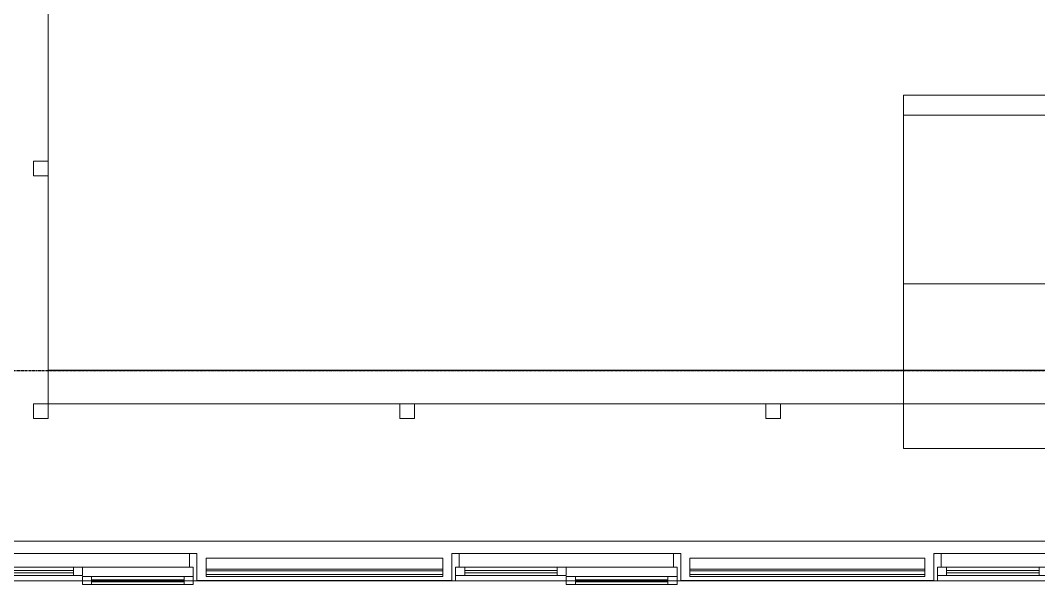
# Model space of a CAD drawing. Header units: millimetres. Extents: x -677815 to 476396, y -125373 to 39000.
# Drawn here: x 112815 to 118379, y -1170 to 1912 of the extents above; entities that cross this region are included whole.
import ezdxf

# ---------------------------------------------------------------- set-up
doc = ezdxf.new("R2010")
doc.units = ezdxf.units.MM
doc.linetypes.add('Xref building Toll$0$Grid Line', pattern=[22.225, 12.7, -3.175, 3.175, -3.175])
for name, color, linetype, lineweight in [('AM_BOR', 4, 'Continuous', 25), ('Xref building Toll$0$A-DOOR', 31, 'Continuous', 9), ('Xref building Toll$0$A-DOOR-HDLN', 31, 'Continuous', 9), ('Xref building Toll$0$A-FLOR', 192, 'Continuous', 25), ('Xref building Toll$0$A-GLAZ', 151, 'Continuous', 9), ('Xref building Toll$0$A-GLAZ-CURT', 52, 'Continuous', 9), ('Xref building Toll$0$A-GLAZ-CWMG', 51, 'Continuous', 9), ('Xref building Toll$0$I-FURN', 30, 'Continuous', 9)]:
    doc.layers.add(name, color=color, linetype=linetype, lineweight=lineweight)
doc.layers.add('Xref building Toll$0$S-GRID', color=8, linetype='Continuous')

# ---------------------------------------------------------------- blocks, each defined once
blk = doc.blocks.new('Xref building Toll$0$Toll Grids')
at = {"layer": 'Xref building Toll$0$S-GRID', "linetype": 'Xref building Toll$0$Grid Line'}
blk.add_line((-9195.8, 0), (280997.7, 0), dxfattribs=at)
blk = doc.blocks.new('Xref building Toll$0$DOOR_CWall_SGlass 01 - DOOR_CWall_SGlass 01-2201360-MASTER GROUND FLOOR')
at = {"layer": 'Xref building Toll$0$A-DOOR'}
blk.add_line((-460, 0), (-460, -920), dxfattribs=at)
blk.add_arc((-460, 0), 920, 270, 0, dxfattribs=at)
at = {"layer": 'Xref building Toll$0$A-DOOR-HDLN'}
for p, q in [((1120, 1250), (-600, 1250)), ((-460, 1235), (-460, 75)), ((460, 1235), (460, 75)), ((1120, 1235), (1120, 75)), ((-920, 550), (-920, 75)), ((-570, -1745), (-570, -75)), ((-460, -1745), (-460, -75)), ((460, -1745), (460, -75)), ((1360, -1745), (1360, -75)), ((-570, -1745), (1360, -1745))]:
    blk.add_line(p, q, dxfattribs=at)
blk = doc.blocks.new('Xref building Toll$0$IVS-CURTPAN-Double Glass - E10THK-I10THK-40mm-1893065-MASTER GROUND FLOOR')
at = {"layer": 'Xref building Toll$0$A-GLAZ-CURT'}
for p, q in [((646.5, -10), (-646.5, -10)), ((-646.5, -10), (-646.5, -20)), ((-646.5, -10), (-646.5, -10)), ((-646.5, -20), (646.5, -20)), ((-646.5, -20), (-646.5, -20)), ((646.5, -40), (-646.5, -40)), ((-646.5, -40), (-646.5, -50)), ((-646.5, -40), (-646.5, -40)), ((-646.5, -50), (646.5, -50)), ((-646.5, -50), (-646.5, -50)), ((646.5, -20), (646.5, -10)), ((646.5, -10), (646.5, -10)), ((646.5, -20), (646.5, -20)), ((646.5, -50), (646.5, -40)), ((646.5, -40), (646.5, -40)), ((646.5, -50), (646.5, -50))]:
    blk.add_line(p, q, dxfattribs=at)
blk = doc.blocks.new('Xref building Toll$0$IVS-CURTPAN-Double Glass - E10THK-I10THK-40mm-1893066-MASTER GROUND FLOOR')
at = {"layer": 'Xref building Toll$0$A-GLAZ-CURT'}
for p, q in [((641.5, -10), (-641.5, -10)), ((-641.5, -10), (-641.5, -20)), ((-641.5, -10), (-641.5, -10)), ((-641.5, -20), (641.5, -20)), ((-641.5, -20), (-641.5, -20)), ((641.5, -40), (-641.5, -40)), ((-641.5, -40), (-641.5, -50)), ((-641.5, -40), (-641.5, -40)), ((-641.5, -50), (641.5, -50)), ((-641.5, -50), (-641.5, -50)), ((641.5, -20), (641.5, -10)), ((641.5, -10), (641.5, -10)), ((641.5, -20), (641.5, -20)), ((641.5, -50), (641.5, -40)), ((641.5, -40), (641.5, -40)), ((641.5, -50), (641.5, -50))]:
    blk.add_line(p, q, dxfattribs=at)
blk = doc.blocks.new('Xref building Toll$0$Sliding_Window_9296 - 1250 x 1201-998177-MASTER GROUND FLOOR')
at = {"layer": 'Xref building Toll$0$A-GLAZ'}
for p, q in [((-625, 75), (-625, -75)), ((-605, 75), (-625, 75)), ((-625, 75), (-625, 75)), ((-625, 75), (-625, -75)), ((-625, 75), (625, 75)), ((-555, 95), (-605, 95)), ((-605, 95), (-605, 50)), ((-605, 95), (-605, 50)), ((0, 95), (-605, 95)), ((-605, 95), (-605, 95)), ((-605, 0), (-605, 75)), ((-605, 75), (-605, 75)), ((605, 75), (-605, 75)), ((-605, 0), (-605, 75)), ((-555, 50), (-555, 95)), ((-555, 95), (-555, 50)), ((-555, 95), (-555, 95)), ((-555, 95), (-50, 95)), ((-50, 80), (-555, 80)), ((-555, 80), (-555, 68)), ((-50, 80), (-555, 80)), ((-555, 80), (-555, 80)), ((-555, 68), (-555, 80)), ((-555, 68), (-50, 68)), ((-555, 68), (-555, 68)), ((-555, 68), (-50, 68)), ((0, 95), (-50, 95)), ((-50, 95), (-50, 50)), ((-50, 95), (-50, 50)), ((-50, 95), (-50, 95)), ((-50, 68), (-50, 80)), ((-50, 80), (-50, 80)), ((-50, 68), (-50, 80)), ((-50, 68), (-50, 68)), ((0, 50), (0, 95)), ((0, 50), (0, 95)), ((0, 95), (0, 95)), ((625, 75), (605, 75)), ((605, 75), (605, 0)), ((605, 75), (605, 75)), ((605, 0), (605, 75)), ((625, -75), (625, 75)), ((625, 75), (625, -75)), ((625, 75), (625, 75)), ((-605, 50), (-555, 50)), ((-605, 50), (-605, 50)), ((-605, 50), (0, 50)), ((-585, 0), (-605, 0)), ((-605, 0), (-605, 0)), ((-605, 0), (605, 0)), ((-585, -75), (-585, 0)), ((-585, -75), (-585, 0)), ((-585, 0), (-585, 0)), ((585, 0), (-585, 0)), ((-50, 50), (-555, 50)), ((-555, 50), (-555, 50)), ((-50, 50), (0, 50)), ((-50, 50), (-50, 50)), ((0, 50), (0, 50)), ((50, 45), (0, 45)), ((0, 45), (0, 0)), ((0, 45), (0, 0)), ((605, 45), (0, 45)), ((0, 45), (0, 45)), ((0, 0), (50, 0)), ((0, 0), (0, 0)), ((0, 0), (605, 0)), ((50, 0), (50, 45)), ((50, 45), (50, 0)), ((50, 45), (50, 45)), ((50, 45), (555, 45)), ((555, 30), (50, 30)), ((50, 30), (50, 18)), ((555, 30), (50, 30)), ((50, 30), (50, 30)), ((50, 18), (50, 30)), ((50, 18), (555, 18)), ((50, 18), (50, 18)), ((50, 18), (555, 18)), ((555, 0), (50, 0)), ((50, 0), (50, 0)), ((605, 45), (555, 45)), ((555, 45), (555, 0)), ((555, 45), (555, 0)), ((555, 45), (555, 45)), ((555, 18), (555, 30)), ((555, 30), (555, 30)), ((555, 18), (555, 30)), ((555, 18), (555, 18)), ((555, 0), (605, 0)), ((555, 0), (555, 0)), ((605, 0), (605, 45)), ((605, 0), (605, 45)), ((605, 45), (605, 45)), ((605, 0), (605, 0)), ((605, 0), (585, 0)), ((585, 0), (585, -75)), ((585, -75), (585, 0)), ((585, 0), (585, 0)), ((605, 0), (605, 0)), ((-625, -75), (-585, -75)), ((-625, -75), (-625, -75)), ((625, -75), (-625, -75)), ((-585, -75), (-585, -75)), ((-585, -75), (585, -75)), ((585, -75), (625, -75)), ((585, -75), (585, -75)), ((625, -75), (625, -75))]:
    blk.add_line(p, q, dxfattribs=at)
blk = doc.blocks.new('Xref building Toll$0$Rectangular Mullion - _SBA 50 x 100mm Office-1893061-MASTER GROUND FLOOR')
at = {"layer": 'Xref building Toll$0$A-GLAZ-CWMG'}
for p, q in [((121830, 138887.5), (121830, 138987.5)), ((121830, 138987.5), (121830, 138987.5)), ((121830, 138987.5), (121830, 138887.5)), ((123123, 138987.5), (121830, 138987.5)), ((123123, 138987.5), (121830, 138987.5)), ((123123, 138887.5), (123123, 138987.5)), ((123123, 138987.5), (123123, 138987.5)), ((123123, 138987.5), (123123, 138887.5)), ((121830, 138887.5), (121830, 138887.5)), ((121830, 138887.5), (123123, 138887.5)), ((123123, 138887.5), (121830, 138887.5)), ((123123, 138887.5), (123123, 138887.5))]:
    blk.add_line(p, q, dxfattribs=at)
blk = doc.blocks.new('Xref building Toll$0$Rectangular Mullion - _SBA 50 x 100mm Office-1893063-MASTER GROUND FLOOR')
at = {"layer": 'Xref building Toll$0$A-GLAZ-CWMG'}
for p, q in [((124473, 138887.5), (124473, 138987.5)), ((124473, 138987.5), (124473, 138987.5)), ((124473, 138987.5), (124473, 138887.5)), ((125756, 138987.5), (124473, 138987.5)), ((125756, 138987.5), (124473, 138987.5)), ((125756, 138887.5), (125756, 138987.5)), ((125756, 138987.5), (125756, 138987.5)), ((125756, 138987.5), (125756, 138887.5)), ((124473, 138887.5), (124473, 138887.5)), ((124473, 138887.5), (125756, 138887.5)), ((125756, 138887.5), (124473, 138887.5)), ((125756, 138887.5), (125756, 138887.5))]:
    blk.add_line(p, q, dxfattribs=at)
blk = doc.blocks.new('Xref building Toll$0$work top - work top-2200616-MASTER GROUND FLOOR')
at = {"layer": 'Xref building Toll$0$I-FURN'}
for p, q in [((120968, 139830.5), (120968, 142398.5)), ((120968, 142398.5), (120968, 139830.5)), ((120888, 141154.5), (120888, 141074.5)), ((120968, 141154.5), (120888, 141154.5)), ((120888, 141154.5), (120968, 141154.5)), ((120888, 141074.5), (120888, 141154.5)), ((120888, 141154.5), (120888, 141154.5)), ((120968, 141074.5), (120968, 141154.5)), ((120968, 141154.5), (120968, 141074.5)), ((120968, 141154.5), (120968, 141154.5)), ((120888, 141074.5), (120968, 141074.5)), ((120968, 141074.5), (120888, 141074.5)), ((120888, 141074.5), (120888, 141074.5)), ((120968, 141074.5), (120968, 141074.5)), ((120888, 139830.5), (120888, 139750.5)), ((120968, 139830.5), (120888, 139830.5)), ((120888, 139830.5), (120968, 139830.5)), ((120888, 139750.5), (120888, 139830.5)), ((120888, 139830.5), (120888, 139830.5)), ((120968, 139750.5), (120968, 139830.5)), ((120968, 139830.5), (120968, 139750.5)), ((120968, 139830.5), (120968, 139830.5)), ((127268, 139830.5), (120968, 139830.5)), ((120968, 139830.5), (127268, 139830.5)), ((120968, 139830.5), (120968, 139830.5)), ((122888, 139830.5), (122888, 139750.5)), ((122968, 139830.5), (122888, 139830.5)), ((122888, 139830.5), (122968, 139830.5)), ((122888, 139750.5), (122888, 139830.5)), ((122888, 139830.5), (122888, 139830.5)), ((122968, 139750.5), (122968, 139830.5)), ((122968, 139830.5), (122968, 139750.5)), ((122968, 139830.5), (122968, 139830.5)), ((124888, 139830.5), (124888, 139750.5)), ((124968, 139830.5), (124888, 139830.5)), ((124888, 139830.5), (124968, 139830.5)), ((124888, 139750.5), (124888, 139830.5)), ((124888, 139830.5), (124888, 139830.5)), ((124968, 139750.5), (124968, 139830.5)), ((124968, 139830.5), (124968, 139750.5)), ((124968, 139830.5), (124968, 139830.5)), ((120888, 139750.5), (120968, 139750.5)), ((120968, 139750.5), (120888, 139750.5)), ((120888, 139750.5), (120888, 139750.5)), ((120968, 139750.5), (120968, 139750.5)), ((122888, 139750.5), (122968, 139750.5)), ((122968, 139750.5), (122888, 139750.5)), ((122888, 139750.5), (122888, 139750.5)), ((122968, 139750.5), (122968, 139750.5)), ((124888, 139750.5), (124968, 139750.5)), ((124968, 139750.5), (124888, 139750.5)), ((124888, 139750.5), (124888, 139750.5)), ((124968, 139750.5), (124968, 139750.5)), ((120218, 139080.5), (127268, 139080.5)), ((127268, 139080.5), (120218, 139080.5))]:
    blk.add_line(p, q, dxfattribs=at)
blk = doc.blocks.new('Xref building Toll$0$building block 28092016')
at = {"layer": 'Xref building Toll$0$A-FLOR'}
for p, q in [((841817.6, -671499.5), (835517.6, -671499.5)), ((837722.6, -672649.5), (836329.6, -672649.5)), ((840355.6, -672649.5), (838972.6, -672649.5))]:
    blk.add_line(p, q, dxfattribs=at)
at = {"layer": 'Xref building Toll$0$A-DOOR', "rotation": 270}
blk.add_blockref('Xref building Toll$0$DOOR_CWall_SGlass 01 - DOOR_CWall_SGlass 01-2201360-MASTER GROUND FLOOR', (841935.6, -670566.5), dxfattribs=at)
at = {"layer": 'Xref building Toll$0$A-GLAZ', "rotation": 180}
for p in [(835704.6, -672574.5), (838347.6, -672574.5), (840980.6, -672574.5)]:
    blk.add_blockref('Xref building Toll$0$Sliding_Window_9296 - 1250 x 1201-998177-MASTER GROUND FLOOR', p, dxfattribs=at)
at = {"layer": 'Xref building Toll$0$A-GLAZ-CURT'}
for name, p in [('Xref building Toll$0$IVS-CURTPAN-Double Glass - E10THK-I10THK-40mm-1893065-MASTER GROUND FLOOR', (837026.1, -672574.5)), ('Xref building Toll$0$IVS-CURTPAN-Double Glass - E10THK-I10THK-40mm-1893066-MASTER GROUND FLOOR', (839664.1, -672574.5))]:
    blk.add_blockref(name, p, dxfattribs=at)
at = {"layer": 'Xref building Toll$0$A-GLAZ-CWMG'}
for name in ['Xref building Toll$0$Rectangular Mullion - _SBA 50 x 100mm Office-1893061-MASTER GROUND FLOOR', 'Xref building Toll$0$Rectangular Mullion - _SBA 50 x 100mm Office-1893063-MASTER GROUND FLOOR']:
    blk.add_blockref(name, (714549.7, -811511.9), dxfattribs=at)
at = {"layer": 'Xref building Toll$0$I-FURN'}
blk.add_blockref('Xref building Toll$0$work top - work top-2200616-MASTER GROUND FLOOR', (714549.7, -811511.9), dxfattribs=at)
blk = doc.blocks.new('Xref building Toll')
for name, p in [('Xref building Toll$0$Toll Grids', (0, 0)), ('Xref building Toll$0$building block 28092016', (-722549.6, 671499.5))]:
    blk.add_blockref(name, p)

msp = doc.modelspace()

# ---------------------------------------------------------------- block references
at = {"layer": 'AM_BOR'}
msp.add_blockref('Xref building Toll', (0, 0), dxfattribs=at)

doc.saveas('drawing.dxf')
